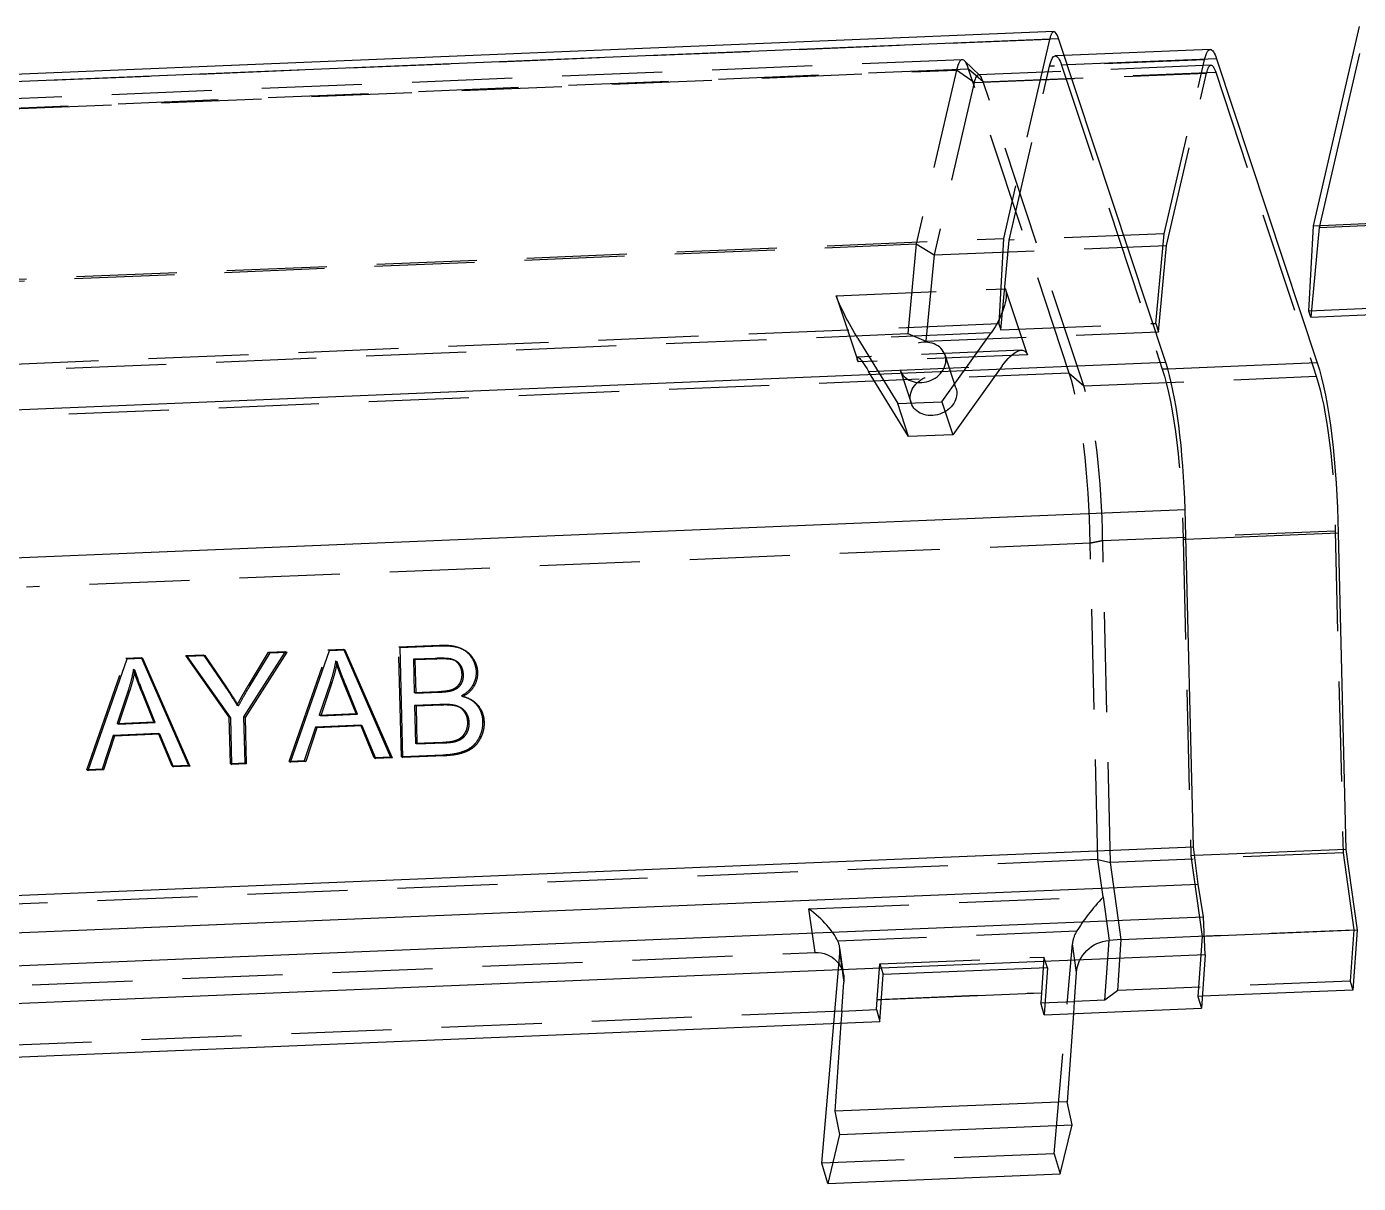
# Model space of a CAD drawing. Header units: millimetres. Extents: x -380 to 80, y -30 to 64.
# Drawn here: x -228.4 to -143.9, y -17.7 to 55.7 of the extents above; entities that cross this region are included whole.
import ezdxf

# ---------------------------------------------------------------- set-up
doc = ezdxf.new("R2010")
doc.units = ezdxf.units.MM
doc.linetypes.add('HIDDEN', pattern=[9.525, 6.35, -3.175])
doc.layers.get('0').update_dxf_attribs({"color": 253, "lineweight": 70, "true_color": 0x8faf8f})
doc.layers.add('Hidden', color=98, linetype='Continuous', lineweight=70, true_color=0x054805)

msp = doc.modelspace()

# ---------------------------------------------------------------- linework, layer by layer
at = {"color": 98, "lineweight": -3, "true_color": 0x054805}
for p, q in [((-163.216, 55.338), (-364.742, 47.041)), ((-146.754, 43.034), (-143.827, 55.653)), ((-359.017, 46.82), (-162.913, 54.894)), ((-156.114, 34.354), (-162.913, 54.894)), ((-153.296, 54.205), (-162.559, 53.823)), ((-152.892, 53.612), (-162.36, 53.222)), ((-152.892, 53.612), (-146.512, 34.34)), ((-143.827, 53.953), (-146.391, 42.93)), ((-146.391, 42.93), (-139.485, 43.214)), ((-147.047, 37.62), (-146.754, 43.034)), ((-146.391, 42.93), (-146.923, 37.246)), ((-146.923, 37.246), (-147.047, 37.62)), ((-146.923, 37.246), (-137.636, 37.628)), ((-156.114, 34.354), (-364.522, 25.774)), ((-146.512, 34.34), (-155.99, 33.95)), ((-363.304, 16.46), (-154.897, 25.04)), ((-154.354, 3.652), (-154.897, 25.04)), ((-145.192, 23.55), (-154.849, 23.153)), ((-145.192, 23.55), (-144.698, 3.498)), ((-211.625, 9.031), (-209.159, 16.111)), ((-209.159, 16.111), (-208.178, 16.152)), ((-208.25, 16.149), (-205.276, 9.336)), ((-208.178, 16.152), (-205.185, 9.296)), ((-204.672, 16.296), (-202.09, 16.402)), ((-204.495, 9.324), (-204.672, 16.296)), ((-224.449, 8.503), (-221.983, 15.583)), ((-221.983, 15.583), (-221.002, 15.624)), ((-221.074, 15.621), (-218.1, 8.808)), ((-221.002, 15.624), (-218.009, 8.768)), ((-218.172, 15.74), (-217.064, 15.786)), ((-215.418, 11.831), (-218.172, 15.74)), ((-217.125, 15.783), (-215.745, 13.78)), ((-217.064, 15.786), (-215.654, 13.74)), ((-211.983, 15.995), (-214.598, 11.909)), ((-211.863, 16), (-214.507, 11.868)), ((-214.205, 13.852), (-212.924, 15.956)), ((-212.924, 15.956), (-211.863, 16)), ((-208.671, 15.398), (-208.762, 15.438)), ((-202.456, 15.607), (-203.831, 15.551)), ((-203.74, 15.511), (-203.831, 15.551)), ((-203.831, 15.551), (-203.778, 13.444)), ((-202.365, 15.567), (-203.74, 15.511)), ((-203.74, 15.511), (-203.687, 13.404)), ((-202.456, 15.607), (-202.365, 15.567)), ((-201.407, 15.553), (-201.316, 15.513)), ((-201.278, 15.507), (-201.187, 15.467)), ((-200.148, 15.662), (-200.057, 15.622)), ((-221.495, 14.87), (-221.586, 14.91)), ((-199.854, 14.753), (-199.764, 14.713)), ((-221.923, 13.564), (-222.627, 11.488)), ((-221.832, 13.523), (-222.536, 11.447)), ((-221.923, 13.564), (-221.832, 13.523)), ((-215.745, 13.78), (-215.654, 13.74)), ((-209.099, 14.091), (-209.803, 12.015)), ((-209.008, 14.051), (-209.712, 11.975)), ((-209.099, 14.091), (-209.008, 14.051)), ((-207.379, 12.071), (-208.147, 13.973)), ((-200.072, 13.901), (-199.982, 13.861)), ((-220.203, 11.543), (-220.97, 13.445)), ((-203.687, 13.404), (-203.778, 13.444)), ((-202.166, 12.687), (-203.757, 12.621)), ((-203.687, 13.404), (-202.199, 13.465)), ((-202.166, 12.687), (-202.075, 12.647)), ((-200.688, 13.194), (-200.779, 13.234)), ((-215.343, 8.878), (-215.418, 11.831)), ((-214.925, 12.589), (-215.016, 12.629)), ((-214.598, 11.909), (-214.523, 8.955)), ((-214.507, 11.868), (-214.598, 11.909)), ((-214.507, 11.868), (-214.432, 8.915)), ((-209.712, 11.975), (-209.803, 12.015)), ((-209.712, 11.975), (-207.379, 12.071)), ((-203.666, 12.581), (-203.757, 12.621)), ((-203.757, 12.621), (-203.696, 10.225)), ((-202.075, 12.647), (-203.666, 12.581)), ((-203.666, 12.581), (-203.605, 10.184)), ((-201.156, 12.612), (-201.065, 12.572)), ((-201.006, 12.558), (-200.916, 12.518)), ((-199.803, 12.641), (-199.712, 12.601)), ((-222.536, 11.447), (-222.627, 11.488)), ((-222.536, 11.447), (-220.203, 11.543)), ((-210.047, 11.253), (-210.749, 9.111)), ((-209.956, 11.213), (-210.658, 9.071)), ((-207.169, 11.372), (-210.047, 11.253)), ((-209.956, 11.213), (-210.047, 11.253)), ((-207.079, 11.332), (-209.956, 11.213)), ((-207.079, 11.332), (-207.169, 11.372)), ((-206.222, 9.253), (-207.079, 11.332)), ((-199.441, 11.6), (-199.35, 11.559)), ((-222.871, 10.725), (-223.573, 8.583)), ((-222.78, 10.685), (-223.482, 8.543)), ((-219.993, 10.844), (-222.871, 10.725)), ((-222.78, 10.685), (-222.871, 10.725)), ((-219.903, 10.804), (-222.78, 10.685)), ((-219.903, 10.804), (-219.993, 10.844)), ((-219.046, 8.725), (-219.903, 10.804)), ((-203.605, 10.184), (-203.696, 10.225)), ((-203.605, 10.184), (-201.892, 10.255)), ((-199.622, 10.68), (-199.531, 10.64)), ((-205.276, 9.336), (-206.24, 9.296)), ((-205.185, 9.296), (-206.222, 9.253)), ((-205.276, 9.336), (-205.185, 9.296)), ((-201.962, 9.473), (-204.496, 9.368)), ((-201.871, 9.432), (-204.495, 9.324)), ((-201.962, 9.473), (-201.871, 9.432)), ((-200.855, 9.635), (-200.764, 9.595)), ((-200.11, 10.011), (-200.019, 9.97)), ((-223.482, 8.543), (-224.449, 8.503)), ((-223.573, 8.583), (-224.433, 8.547)), ((-223.573, 8.583), (-223.482, 8.543)), ((-218.1, 8.808), (-219.064, 8.768)), ((-218.009, 8.768), (-219.046, 8.725)), ((-218.1, 8.808), (-218.009, 8.768)), ((-214.523, 8.955), (-215.344, 8.922)), ((-214.432, 8.915), (-215.343, 8.878)), ((-214.523, 8.955), (-214.432, 8.915)), ((-210.658, 9.071), (-211.625, 9.031)), ((-210.749, 9.111), (-211.61, 9.075)), ((-210.749, 9.111), (-210.658, 9.071)), ((-283.716, -1.674), (-154.354, 3.652)), ((-154.064, 1.302), (-154.354, 3.652)), ((-144.698, 3.498), (-154.286, 3.104)), ((-144.698, 3.498), (-143.984, -1.628)), ((-283.07, -4.009), (-154.064, 1.302)), ((-153.719, -0.784), (-154.064, 1.302)), ((-283.218, -6.116), (-153.719, -0.784)), ((-153.624, -3.179), (-153.719, -0.784)), ((-143.984, -1.628), (-153.67, -2.027)), ((-143.984, -1.628), (-144.251, -5.42)), ((-153.624, -3.179), (-283.387, -8.521)), ((-153.624, -3.179), (-153.862, -6.569)), ((-163.619, -4.001), (-174.039, -4.43)), ((-163.891, -4.012), (-164.002, -5.588)), ((-163.619, -4.001), (-163.828, -6.98)), ((-174.249, -7.409), (-174.039, -4.43)), ((-174.15, -6.006), (-164.002, -5.588)), ((-164.004, -5.588), (-164.049, -6.231)), ((-144.251, -5.42), (-153.809, -5.813)), ((-163.828, -6.98), (-164.049, -6.231)), ((-163.828, -6.98), (-153.862, -6.569)), ((-276.53, -11.62), (-174.249, -7.409)), ((-177.932, -16.4), (-177.168, -7.529)), ((-176.717, -7.51), (-177.11, -13.104)), ((-161.971, -6.903), (-162.364, -12.497)), ((-162.364, -12.497), (-177.11, -13.104)), ((-162.059, -13.963), (-162.364, -12.497)), ((-177.11, -13.104), (-176.805, -14.57)), ((-176.805, -14.57), (-162.059, -13.963)), ((-162.812, -17.064), (-162.059, -13.963)), ((-176.805, -14.57), (-177.558, -17.671)), ((-177.558, -17.671), (-177.932, -16.4)), ((-177.558, -17.671), (-162.812, -17.064))]:
    msp.add_line(p, q, dxfattribs=at)
for centre, major_axis, start_param, end_param in [((-163.093, 52.34), (0.123, -2.997), 2.582805, 3.141491), ((-156.713, 25.844), (0.411, -9.992), 1.482903, 2.582805)]:
    msp.add_ellipse(centre, major_axis=major_axis, ratio=0.178797, start_param=start_param, end_param=end_param, dxfattribs=at)
at = {"color": 98, "lineweight": -3, "true_color": 0x054805, "extrusion": (-2.31651e-17, -1.1207e-16, -1)}
for centre, major_axis, start_param, end_param in [((-153.131, 50.208), (-0.165, 3.997), 0.000095, 0.558787), ((-147.154, 25.217), (-0.441, 10.71), 0.558787, 1.734404)]:
    msp.add_ellipse(centre, major_axis=major_axis, ratio=0.178797, start_param=start_param, end_param=end_param, dxfattribs=at)
at = {"color": 98, "lineweight": -3, "true_color": 0x054805}
for points in [[(-202.09, 16.402), (-201.302, 16.435), (-200.82, 16.243)], [(-200.825, 16.246), (-200.403, 16.052), (-200.148, 15.662)], [(-200.82, 16.243), (-200.788, 16.23), (-200.758, 16.217)], [(-200.758, 16.217), (-200.32, 16.023), (-200.057, 15.622)], [(-208.762, 15.438), (-208.877, 14.762), (-209.099, 14.091)], [(-208.671, 15.398), (-208.786, 14.722), (-209.008, 14.051)], [(-208.147, 13.973), (-208.497, 14.839), (-208.671, 15.398)], [(-201.407, 15.553), (-201.714, 15.638), (-202.456, 15.607)], [(-201.316, 15.513), (-201.623, 15.598), (-202.365, 15.567)], [(-201.278, 15.507), (-201.339, 15.534), (-201.407, 15.553)], [(-201.187, 15.467), (-201.248, 15.494), (-201.316, 15.513)], [(-200.837, 15.171), (-200.971, 15.371), (-201.187, 15.467)], [(-200.148, 15.662), (-199.867, 15.233), (-199.854, 14.753)], [(-200.057, 15.622), (-199.776, 15.193), (-199.764, 14.713)], [(-221.586, 14.91), (-221.701, 14.234), (-221.923, 13.564)], [(-221.495, 14.87), (-221.61, 14.194), (-221.832, 13.523)], [(-220.97, 13.445), (-221.321, 14.311), (-221.495, 14.87)], [(-200.657, 14.566), (-200.666, 14.914), (-200.837, 15.171)], [(-200.818, 13.951), (-200.648, 14.2), (-200.657, 14.566)], [(-199.854, 14.753), (-199.843, 14.306), (-200.072, 13.901)], [(-199.764, 14.713), (-199.752, 14.266), (-199.982, 13.861)], [(-215.745, 13.78), (-215.354, 13.206), (-215.016, 12.629)], [(-215.654, 13.74), (-215.264, 13.165), (-214.925, 12.589)], [(-214.925, 12.589), (-214.629, 13.149), (-214.205, 13.852)], [(-202.199, 13.465), (-201.593, 13.49), (-201.333, 13.582)], [(-201.333, 13.582), (-200.988, 13.701), (-200.818, 13.951)], [(-200.072, 13.901), (-200.302, 13.497), (-200.779, 13.234)], [(-199.982, 13.861), (-200.211, 13.457), (-200.688, 13.194)], [(-201.156, 12.612), (-201.508, 12.714), (-202.166, 12.687)], [(-200.688, 13.194), (-200.501, 13.147), (-200.339, 13.075)], [(-200.389, 13.096), (-200.034, 12.929), (-199.803, 12.641)], [(-200.339, 13.075), (-199.956, 12.906), (-199.712, 12.601)], [(-201.065, 12.572), (-201.418, 12.674), (-202.075, 12.647)], [(-201.007, 12.558), (-201.078, 12.589), (-201.156, 12.612)], [(-200.916, 12.518), (-200.987, 12.549), (-201.065, 12.572)], [(-200.508, 12.19), (-200.667, 12.408), (-200.916, 12.518)], [(-200.293, 11.52), (-200.303, 11.91), (-200.508, 12.19)], [(-199.803, 12.641), (-199.456, 12.208), (-199.441, 11.6)], [(-199.712, 12.601), (-199.365, 12.168), (-199.35, 11.559)], [(-200.415, 10.928), (-200.285, 11.188), (-200.293, 11.52)], [(-199.441, 11.6), (-199.428, 11.11), (-199.622, 10.68)], [(-199.35, 11.559), (-199.338, 11.069), (-199.531, 10.64)], [(-201.892, 10.255), (-201.451, 10.273), (-201.273, 10.314)], [(-201.273, 10.314), (-200.96, 10.384), (-200.752, 10.526)], [(-200.752, 10.526), (-200.544, 10.668), (-200.415, 10.928)], [(-199.622, 10.68), (-199.815, 10.251), (-200.11, 10.011)], [(-199.531, 10.64), (-199.725, 10.211), (-200.019, 9.97)], [(-200.855, 9.635), (-201.305, 9.5), (-201.962, 9.473)], [(-200.764, 9.595), (-201.214, 9.459), (-201.871, 9.432)], [(-200.11, 10.011), (-200.405, 9.77), (-200.855, 9.635)], [(-200.019, 9.97), (-200.314, 9.73), (-200.764, 9.595)]]:
    msp.add_open_spline(points, degree=2, dxfattribs=at)
at = {"layer": 'Hidden', "linetype": 'HIDDEN', "lineweight": -3}
for p, q in [((-163.488, 54.843), (-365.014, 46.547)), ((-163.488, 54.843), (-166.415, 42.224)), ((-169.025, 53.557), (-359.742, 45.705)), ((-167.901, 52.552), (-168.892, 53.496)), ((-153.657, 53.548), (-163.488, 53.143)), ((-162.559, 53.823), (-163.126, 53.8)), ((-162.36, 53.222), (-162.722, 53.208)), ((-162.722, 53.208), (-156.343, 33.935)), ((-156.222, 42.525), (-153.657, 53.548)), ((-362.556, 44.947), (-169.386, 52.9)), ((-168.621, 52.965), (-357.461, 45.19)), ((-169.386, 52.9), (-171.95, 41.877)), ((-168.272, 52.106), (-169.386, 52.9)), ((-162.241, 33.693), (-168.621, 52.965)), ((-167.698, 52.154), (-168.621, 52.965)), ((-168.272, 52.106), (-153.526, 52.713)), ((-153.255, 53.205), (-168, 52.598)), ((-167.698, 52.154), (-152.952, 52.761)), ((-166.052, 42.12), (-163.488, 53.143)), ((-156.068, 41.787), (-153.526, 52.713)), ((-152.952, 52.761), (-146.572, 33.489)), ((-168.272, 52.106), (-170.813, 41.179)), ((-161.318, 32.882), (-167.698, 52.154)), ((-146.754, 43.034), (-77.665, 45.878)), ((38.593, 45.262), (-147.047, 37.62)), ((-156.222, 42.525), (-166.052, 42.12)), ((-156.754, 36.841), (-156.222, 42.525)), ((-367.941, 33.927), (-166.415, 42.224)), ((-263.398, 38.112), (-171.95, 41.877)), ((-171.95, 41.877), (-172.482, 36.193)), ((-171.95, 41.877), (-170.813, 41.179)), ((-170.813, 41.179), (-156.068, 41.787)), ((-166.415, 42.224), (-166.708, 36.81)), ((-166.584, 36.436), (-166.052, 42.12)), ((-156.58, 36.315), (-156.068, 41.787)), ((-170.813, 41.179), (-171.325, 35.708)), ((-177.017, 38.594), (-166.283, 39.036)), ((-164.897, 34.848), (-166.283, 39.036)), ((-177.017, 38.594), (-175.631, 34.406)), ((-166.708, 36.81), (-265.775, 32.732)), ((-171.325, 35.708), (-156.58, 36.315)), ((-166.708, 36.81), (-166.584, 36.436)), ((-166.584, 36.436), (-156.754, 36.841)), ((-156.754, 36.841), (-156.58, 36.315)), ((-263.93, 32.428), (-172.482, 36.193)), ((-167.191, 36.24), (-175.655, 35.892)), ((-175.655, 35.892), (-173.12, 31.759)), ((-172.482, 36.193), (-171.325, 35.708)), ((-170.323, 31.875), (-167.191, 36.24)), ((-165.271, 35.137), (-175.66, 34.709)), ((-164.897, 34.848), (-175.631, 34.406)), ((-169.425, 32.748), (-170.118, 34.842)), ((-174.962, 33.798), (-166.498, 34.146)), ((-172.427, 29.666), (-174.962, 33.798)), ((-172.966, 33.899), (-172.273, 31.805)), ((-166.498, 34.146), (-169.63, 29.781)), ((-155.99, 33.95), (-156.343, 33.935)), ((-162.241, 33.693), (-229.679, 30.916)), ((-162.241, 33.693), (-161.318, 32.882)), ((-161.318, 32.882), (-146.572, 33.489)), ((-173.12, 31.759), (-170.323, 31.875)), ((-172.427, 29.666), (-173.12, 31.759)), ((-170.323, 31.875), (-169.63, 29.781)), ((-169.63, 29.781), (-172.427, 29.666)), ((-145.375, 23.671), (-160.121, 23.064)), ((-145.375, 23.671), (-144.873, 3.279)), ((-160.921, 22.903), (-228.359, 20.126)), ((-160.427, 2.851), (-160.921, 22.903)), ((-159.618, 2.672), (-160.121, 23.064)), ((-154.849, 23.153), (-155.023, 23.146)), ((-155.023, 23.146), (-154.529, 3.094)), ((-211.716, 9.071), (-209.25, 16.151)), ((-209.25, 16.151), (-208.269, 16.192)), ((-209.25, 16.151), (-209.159, 16.111)), ((-208.269, 16.192), (-208.25, 16.149)), ((-208.269, 16.192), (-208.178, 16.152)), ((-204.763, 16.336), (-202.181, 16.442)), ((-204.586, 9.364), (-204.763, 16.336)), ((-204.763, 16.336), (-204.672, 16.296)), ((-202.181, 16.442), (-202.09, 16.402)), ((-200.911, 16.283), (-200.82, 16.243)), ((-200.848, 16.257), (-200.758, 16.217)), ((-224.54, 8.543), (-222.074, 15.623)), ((-222.074, 15.623), (-221.093, 15.664)), ((-222.074, 15.623), (-221.983, 15.583)), ((-221.093, 15.664), (-221.074, 15.621)), ((-221.093, 15.664), (-221.002, 15.624)), ((-218.263, 15.78), (-217.155, 15.826)), ((-215.508, 11.871), (-218.263, 15.78)), ((-218.263, 15.78), (-218.172, 15.74)), ((-217.155, 15.826), (-217.125, 15.783)), ((-217.155, 15.826), (-217.064, 15.786)), ((-214.296, 13.892), (-213.015, 15.996)), ((-213.015, 15.996), (-211.954, 16.04)), ((-213.015, 15.996), (-212.924, 15.956)), ((-211.954, 16.04), (-211.983, 15.995)), ((-211.954, 16.04), (-211.863, 16)), ((-200.928, 15.211), (-200.837, 15.171)), ((-200.748, 14.607), (-200.657, 14.566)), ((-214.296, 13.892), (-214.205, 13.852)), ((-207.47, 12.112), (-208.237, 14.013)), ((-208.147, 13.973), (-208.237, 14.013)), ((-201.423, 13.622), (-201.333, 13.582)), ((-200.909, 13.991), (-200.818, 13.951)), ((-220.294, 11.584), (-221.061, 13.485)), ((-220.97, 13.445), (-221.061, 13.485)), ((-203.778, 13.444), (-202.29, 13.505)), ((-202.29, 13.505), (-202.199, 13.465)), ((-200.429, 13.115), (-200.339, 13.075)), ((-215.433, 8.918), (-215.508, 11.871)), ((-215.418, 11.831), (-215.508, 11.871)), ((-209.803, 12.015), (-207.47, 12.112)), ((-207.379, 12.071), (-207.47, 12.112)), ((-200.599, 12.23), (-200.508, 12.19)), ((-222.627, 11.488), (-220.294, 11.584)), ((-220.203, 11.543), (-220.294, 11.584)), ((-206.313, 9.293), (-207.169, 11.372)), ((-200.384, 11.561), (-200.293, 11.52)), ((-219.137, 8.765), (-219.993, 10.844)), ((-203.696, 10.225), (-201.983, 10.295)), ((-201.983, 10.295), (-201.892, 10.255)), ((-201.364, 10.354), (-201.273, 10.314)), ((-200.843, 10.566), (-200.752, 10.526)), ((-200.505, 10.968), (-200.415, 10.928)), ((-206.24, 9.296), (-206.313, 9.293)), ((-206.313, 9.293), (-206.222, 9.253)), ((-204.496, 9.368), (-204.586, 9.364)), ((-204.586, 9.364), (-204.495, 9.324)), ((-224.433, 8.547), (-224.54, 8.543)), ((-224.54, 8.543), (-224.449, 8.503)), ((-219.064, 8.768), (-219.137, 8.765)), ((-219.137, 8.765), (-219.046, 8.725)), ((-215.344, 8.922), (-215.433, 8.918)), ((-215.433, 8.918), (-215.343, 8.878)), ((-211.61, 9.075), (-211.716, 9.071)), ((-211.716, 9.071), (-211.625, 9.031)), ((-160.427, 2.851), (-285.827, -2.312)), ((-160.099, 0.498), (-160.427, 2.851)), ((-160.427, 2.851), (-159.618, 2.672)), ((-144.873, 3.279), (-159.618, 2.672)), ((-158.938, -2.209), (-159.618, 2.672)), ((-154.286, 3.104), (-154.529, 3.094)), ((-154.529, 3.094), (-153.815, -2.033)), ((-144.873, 3.279), (-144.192, -1.602)), ((-178.748, -0.27), (-160.099, 0.498)), ((-160.096, 0.472), (-159.713, -2.275)), ((-178.362, -3.043), (-178.748, -0.27)), ((-158.938, -2.209), (-144.192, -1.602)), ((-144.192, -1.602), (-144.42, -4.844)), ((-161.776, -1.694), (-176.914, -2.317)), ((-163.187, -15.793), (-162.04, -2.492)), ((-161.787, -4.308), (-162.04, -2.492)), ((-159.98, -6.067), (-159.713, -2.276)), ((-158.938, -2.209), (-159.713, -2.275)), ((-159.713, -2.275), (-159.713, -2.276)), ((-159.166, -5.451), (-158.938, -2.209)), ((-153.815, -2.033), (-154.081, -5.825)), ((-153.67, -2.027), (-153.815, -2.033)), ((-285.1, -7.438), (-178.362, -3.043)), ((-177.168, -7.529), (-176.786, -3.1)), ((-176.546, -4.521), (-176.794, -2.738)), ((-176.786, -3.1), (-176.533, -4.915)), ((-174.263, -3.753), (-163.843, -3.324)), ((-163.843, -3.324), (-163.891, -4.012)), ((-163.619, -4.001), (-163.843, -3.324)), ((-174.422, -6.017), (-174.263, -3.753)), ((-174.263, -3.753), (-174.039, -4.43)), ((-176.662, -6.754), (-176.533, -4.915)), ((-161.916, -6.147), (-161.787, -4.308)), ((-144.42, -4.844), (-159.166, -5.451)), ((-144.42, -4.844), (-144.251, -5.42)), ((-174.424, -6.013), (-164.003, -5.584)), ((-164.003, -5.584), (-164.004, -5.588)), ((-164.002, -5.588), (-164.003, -5.584)), ((-159.166, -5.451), (-159.98, -6.067)), ((-153.809, -5.813), (-154.081, -5.825)), ((-154.081, -5.825), (-153.862, -6.569)), ((-176.662, -6.754), (-276.763, -10.875)), ((-176.663, -6.75), (-176.717, -7.51)), ((-176.663, -6.75), (-174.469, -6.66)), ((-176.663, -6.75), (-176.662, -6.754)), ((-174.469, -6.66), (-174.424, -6.013)), ((-174.469, -6.66), (-174.249, -7.409)), ((-174.424, -6.013), (-174.422, -6.017)), ((-174.422, -6.017), (-174.15, -6.006)), ((-164.049, -6.231), (-161.918, -6.143)), ((-161.918, -6.143), (-161.971, -6.903)), ((-161.916, -6.147), (-161.918, -6.143)), ((-159.98, -6.067), (-161.916, -6.147)), ((-163.187, -15.793), (-177.932, -16.4)), ((-163.187, -15.793), (-162.812, -17.064))]:
    msp.add_line(p, q, dxfattribs=at)
for centre, major_axis, ratio, start_param, end_param in [((-163.093, 52.34), (0.123, -2.997), 0.178797, 3.141491, 3.716829), ((-168.86, 49.56), (0.165, -3.997), 0.178797, 2.582805, 3.715709), ((-167.877, 49.601), (0.123, -2.997), 0.178797, 2.582805, 3.715709), ((-162.883, 24.569), (0.441, -10.71), 0.178797, 1.407189, 2.582805), ((-161.9, 24.61), (0.4, -9.711), 0.178797, 1.403598, 2.582805), ((-160.344, -0.471), (-1.712, -2.05), 0.16405, 4.375333, 5.480788), ((-158.408, -0.391), (-1.435, 1.818), 0.510451, 0.716861, 0.731689), ((-179.022, -1.24), (2.145, -1.791), 0.333078, 0.59825, 1.718532), ((-178.752, -3.181), (1.79, 0.961), 0.861557, 5.770764, 6.221278), ((-160.074, -2.412), (1.79, 0.961), 0.861557, 2.178657, 2.629171)]:
    msp.add_ellipse(centre, major_axis=major_axis, ratio=ratio, start_param=start_param, end_param=end_param, dxfattribs=at)
at = {"layer": 'Hidden', "linetype": 'HIDDEN', "lineweight": -3, "extrusion": (-2.31651e-17, -1.1207e-16, -1)}
for centre, major_axis, start_param, end_param in [((-153.131, 50.208), (-0.165, 3.997), 5.709069, 6.28328), ((-162.962, 49.803), (-0.165, 3.997), 5.709069, 6.841973), ((-153.131, 50.208), (-0.123, 2.997), 5.709069, 6.841973), ((-156.984, 24.812), (-0.441, 10.71), 0.558787, 1.734404), ((-147.154, 25.217), (-0.4, 9.711), 0.558787, 1.737995)]:
    msp.add_ellipse(centre, major_axis=major_axis, ratio=0.178797, start_param=start_param, end_param=end_param, dxfattribs=at)
at = {"layer": 'Hidden', "linetype": 'HIDDEN', "lineweight": -3, "extrusion": (-1.10971e-16, -2.08194e-16, -1)}
msp.add_ellipse((-167.538, 37.287), major_axis=(1.065, 1.999), ratio=0.374156, start_param=0.342566, end_param=1.913362, dxfattribs=at)
at = {"layer": 'Hidden', "linetype": 'HIDDEN', "lineweight": -3, "extrusion": (3.06998e-16, -6.85883e-16, -1)}
msp.add_ellipse((-176.002, 36.938), major_axis=(-1.055, 1.956), ratio=0.099089, start_param=4.201876, end_param=5.772672, dxfattribs=at)
at = {"layer": 'Hidden', "linetype": 'HIDDEN', "lineweight": -3, "extrusion": (6.35905e-18, -1.07533e-16, -1)}
msp.add_ellipse((-171.542, 34.37), major_axis=(-1.424, -0.471), ratio=0.834236, dxfattribs=at)
at = {"layer": 'Hidden', "linetype": 'HIDDEN', "lineweight": -3, "extrusion": (9.79161e-16, -1.93165e-15, -1)}
msp.add_ellipse((-174.615, 32.751), major_axis=(-1.055, 1.956), ratio=0.099089, start_param=5.772672, end_param=7.343468, dxfattribs=at)
at = {"layer": 'Hidden', "linetype": 'HIDDEN', "lineweight": -3, "extrusion": (-6.16839e-16, -1.27528e-15, -1)}
msp.add_ellipse((-166.152, 33.099), major_axis=(1.065, 1.999), ratio=0.374156, start_param=5.054955, end_param=6.625751, dxfattribs=at)
at = {"layer": 'Hidden', "linetype": 'HIDDEN', "lineweight": -3}
msp.add_ellipse((-170.849, 32.276), major_axis=(1.424, 0.471), ratio=0.834236, dxfattribs=at)
at = {"layer": 'Hidden', "linetype": 'HIDDEN', "lineweight": -3, "extrusion": (-3.80715e-15, -3.60932e-15, -1)}
msp.add_ellipse((-159.821, -4.227), major_axis=(1.517, 1.408), ratio=0.894331, start_param=3.904118, end_param=5.459977, dxfattribs=at)
at = {"layer": 'Hidden', "linetype": 'HIDDEN', "lineweight": -3, "extrusion": (-5.22412e-16, -5.79544e-16, -1)}
msp.add_ellipse((-178.499, -4.996), major_axis=(1.517, 1.408), ratio=0.894331, start_param=5.474915, end_param=7.045711, dxfattribs=at)
at = {"layer": 'Hidden', "linetype": 'HIDDEN', "lineweight": -3}
for points in [[(-160.121, 23.064), (-160.511, 22.985), (-160.921, 22.903)], [(-202.181, 16.442), (-201.392, 16.475), (-200.911, 16.283)], [(-200.911, 16.283), (-200.879, 16.27), (-200.849, 16.257)], [(-200.849, 16.257), (-200.837, 16.252), (-200.825, 16.246)], [(-208.237, 14.013), (-208.588, 14.879), (-208.762, 15.438)], [(-200.928, 15.211), (-201.061, 15.412), (-201.278, 15.507)], [(-200.748, 14.607), (-200.757, 14.954), (-200.928, 15.211)], [(-221.061, 13.485), (-221.412, 14.351), (-221.586, 14.91)], [(-200.909, 13.991), (-200.739, 14.24), (-200.748, 14.607)], [(-215.016, 12.629), (-214.72, 13.189), (-214.296, 13.892)], [(-202.29, 13.505), (-201.684, 13.53), (-201.423, 13.622)], [(-201.423, 13.622), (-201.079, 13.741), (-200.909, 13.991)], [(-200.779, 13.234), (-200.592, 13.187), (-200.43, 13.115)], [(-200.43, 13.115), (-200.409, 13.106), (-200.389, 13.096)], [(-200.599, 12.23), (-200.758, 12.448), (-201.007, 12.558)], [(-200.384, 11.561), (-200.394, 11.951), (-200.599, 12.23)], [(-200.505, 10.968), (-200.376, 11.228), (-200.384, 11.561)], [(-201.983, 10.295), (-201.541, 10.313), (-201.364, 10.354)], [(-201.364, 10.354), (-201.051, 10.424), (-200.843, 10.566)], [(-200.843, 10.566), (-200.635, 10.708), (-200.505, 10.968)]]:
    msp.add_open_spline(points, degree=2, dxfattribs=at)

doc.saveas('drawing.dxf')
